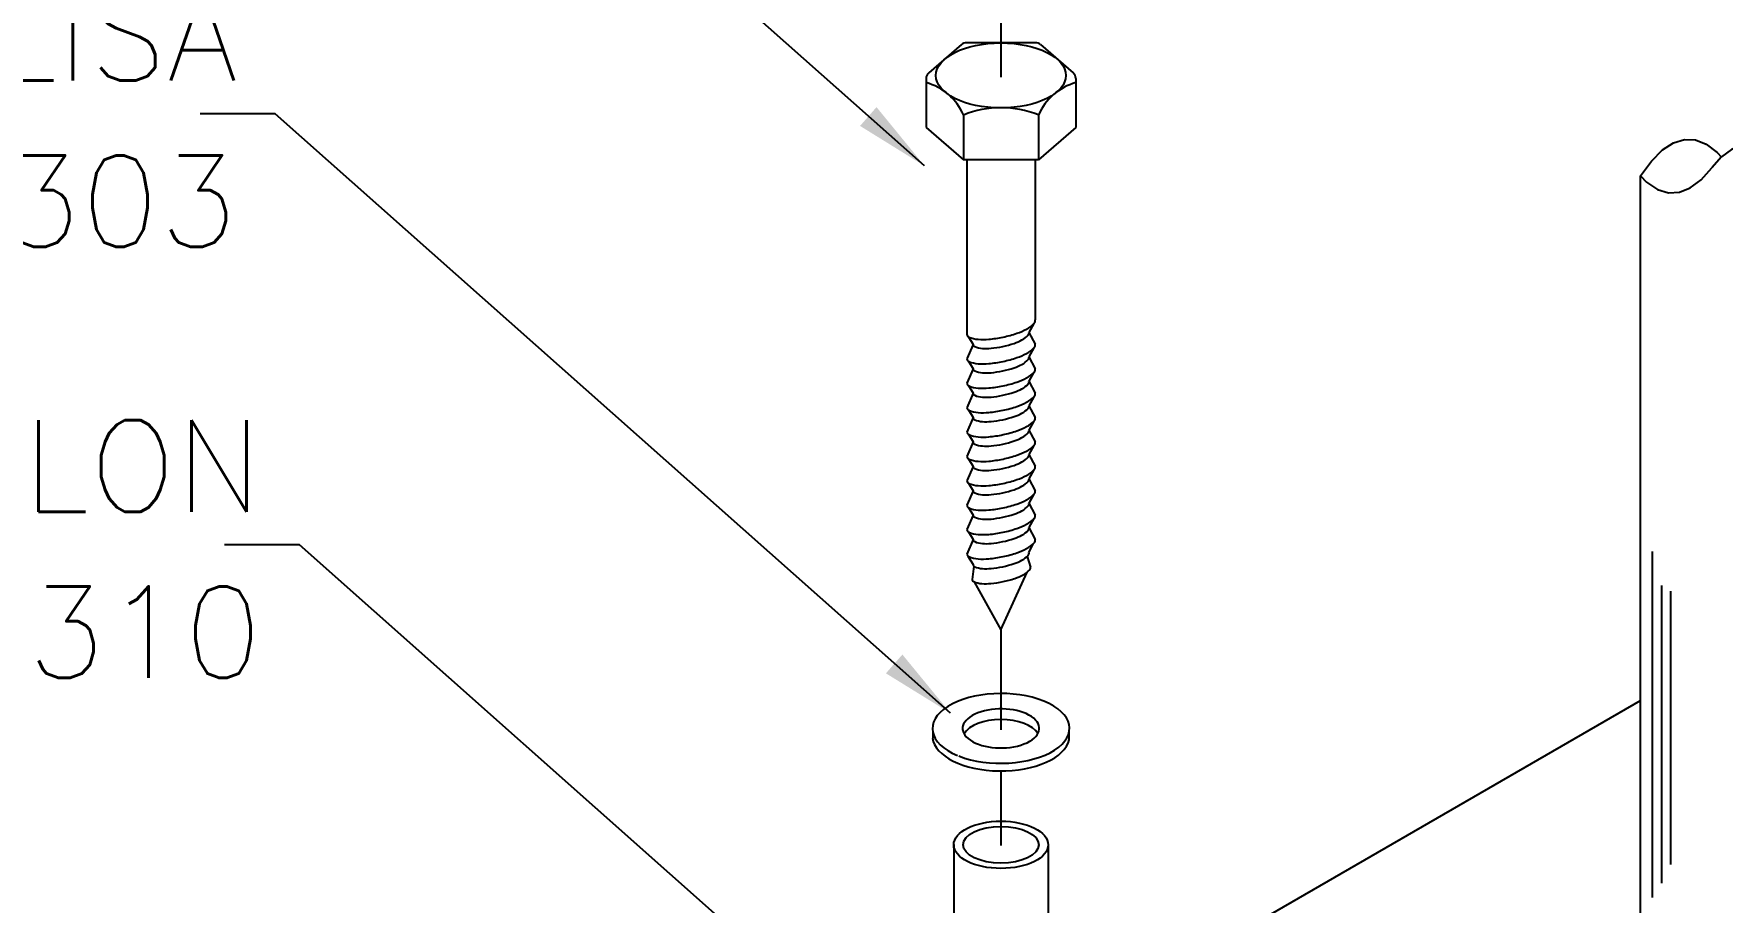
# Model space of a CAD drawing. Header units: millimetres. Extents: x 4236 to 4463, y 1839 to 1973.
# Drawn here: x 4341.643 to 4343.674, y 1858.165 to 1859.209 of the extents above; entities that cross this region are included whole.
import ezdxf
from ezdxf.enums import TextEntityAlignment as Align

# ---------------------------------------------------------------- set-up
doc = ezdxf.new("R2010")
doc.units = ezdxf.units.MM
doc.linetypes.add('DASHDOT', pattern=[1, 0.5, -0.25, 0, -0.25])
for name, color, linetype in [('C01', 1, 'Continuous'), ('C02', 42, 'Continuous'), ('C03', 7, 'Continuous'), ('DASHDOT', 1, 'DASHDOT')]:
    doc.layers.add(name, color=color, linetype=linetype)
doc.styles.add('80CL', font='romans.shx', dxfattribs={"height": 2})

msp = doc.modelspace()

# ---------------------------------------------------------------- linework, layer by layer
at = {"layer": 'C01'}
for p, q in [((4343.5894, 1858.5864), (4343.5894, 1858.1703)), ((4343.6006, 1858.5455), (4343.6006, 1858.1875)), ((4343.6116, 1858.5387), (4343.6116, 1858.2099))]:
    msp.add_line(p, q, dxfattribs=at)
for points in [[(4342.7653, 1858.8471, 0.24548), (4342.7679, 1858.844, 0.082009), (4342.7791, 1858.8413, 0.04047), (4342.7918, 1858.8414, 0.029714), (4342.8089, 1858.844, 0.029714), (4342.8256, 1858.8486, 0.04047), (4342.8373, 1858.8536, 0.082009), (4342.8465, 1858.8607, 0.24548), (4342.8475, 1858.8646, 0.24548)], [(4342.7728, 1858.8352, 0.24548), (4342.7749, 1858.8326, 0.082009), (4342.7841, 1858.8304, 0.04047), (4342.7945, 1858.8305, 0.029714), (4342.8085, 1858.8326, 0.029714), (4342.8222, 1858.8364, 0.04047), (4342.8317, 1858.8405, 0.082009), (4342.8392, 1858.8463, 0.24548), (4342.8401, 1858.8495, 0.24548)], [(4342.7653, 1858.8178, 0.24548), (4342.7679, 1858.8146, 0.082009), (4342.7791, 1858.812, 0.04047), (4342.7918, 1858.8121, 0.029714), (4342.8089, 1858.8147, 0.029714), (4342.8256, 1858.8193, 0.04047), (4342.8373, 1858.8243, 0.082009), (4342.8465, 1858.8313, 0.24548), (4342.8475, 1858.8353, 0.24548)], [(4342.7653, 1858.7885, 0.24548), (4342.7679, 1858.7853, 0.082009), (4342.7791, 1858.7826, 0.04047), (4342.7918, 1858.7828, 0.029714), (4342.8089, 1858.7853, 0.029714), (4342.8256, 1858.7899, 0.04047), (4342.8373, 1858.795, 0.082009), (4342.8465, 1858.802, 0.24548), (4342.8475, 1858.8059, 0.24548)], [(4342.7728, 1858.8058, 0.24548), (4342.7749, 1858.8033, 0.082009), (4342.7841, 1858.8011, 0.04047), (4342.7945, 1858.8012, 0.029714), (4342.8085, 1858.8033, 0.029714), (4342.8222, 1858.8071, 0.04047), (4342.8317, 1858.8112, 0.082009), (4342.8392, 1858.8169, 0.24548), (4342.8401, 1858.8202, 0.24548)], [(4342.7728, 1858.7765, 0.24548), (4342.7749, 1858.774, 0.082009), (4342.7841, 1858.7718, 0.04047), (4342.7945, 1858.7719, 0.029714), (4342.8085, 1858.774, 0.029714), (4342.8222, 1858.7777, 0.04047), (4342.8317, 1858.7819, 0.082009), (4342.8392, 1858.7876, 0.24548), (4342.8401, 1858.7908, 0.24548)], [(4342.7653, 1858.7591, 0.24548), (4342.7679, 1858.756, 0.082009), (4342.7791, 1858.7533, 0.04047), (4342.7918, 1858.7534, 0.029714), (4342.8089, 1858.756, 0.029714), (4342.8256, 1858.7606, 0.04047), (4342.8373, 1858.7657, 0.082009), (4342.8465, 1858.7727, 0.24548), (4342.8475, 1858.7766, 0.24548)], [(4342.7653, 1858.7298, 0.24548), (4342.7679, 1858.7267, 0.082009), (4342.7791, 1858.724, 0.04047), (4342.7918, 1858.7241, 0.029714), (4342.8089, 1858.7267, 0.029714), (4342.8256, 1858.7313, 0.04047), (4342.8373, 1858.7364, 0.082009), (4342.8465, 1858.7434, 0.24548), (4342.8475, 1858.7473, 0.24548)], [(4342.7728, 1858.7472, 0.24548), (4342.7749, 1858.7446, 0.082009), (4342.7841, 1858.7424, 0.04047), (4342.7945, 1858.7425, 0.029714), (4342.8085, 1858.7447, 0.029714), (4342.8222, 1858.7484, 0.04047), (4342.8317, 1858.7526, 0.082009), (4342.8392, 1858.7583, 0.24548), (4342.8401, 1858.7615, 0.24548)], [(4342.7728, 1858.7179, 0.24548), (4342.7749, 1858.7153, 0.082009), (4342.7841, 1858.7131, 0.04047), (4342.7945, 1858.7132, 0.029714), (4342.8085, 1858.7153, 0.029714), (4342.8222, 1858.7191, 0.04047), (4342.8317, 1858.7232, 0.082009), (4342.8392, 1858.729, 0.24548), (4342.8401, 1858.7322, 0.24548)], [(4342.7653, 1858.7005, 0.24548), (4342.7679, 1858.6974, 0.082009), (4342.7791, 1858.6947, 0.04047), (4342.7918, 1858.6948, 0.029714), (4342.8089, 1858.6974, 0.029714), (4342.8256, 1858.702, 0.04047), (4342.8373, 1858.707, 0.082009), (4342.8465, 1858.7141, 0.24548), (4342.8475, 1858.718, 0.24548)], [(4342.7728, 1858.6886, 0.24548), (4342.7749, 1858.686, 0.082009), (4342.7841, 1858.6838, 0.04047), (4342.7945, 1858.6839, 0.029714), (4342.8085, 1858.686, 0.029714), (4342.8222, 1858.6898, 0.04047), (4342.8317, 1858.6939, 0.082009), (4342.8392, 1858.6997, 0.24548), (4342.8401, 1858.7029, 0.24548)], [(4342.7653, 1858.6712, 0.24548), (4342.7679, 1858.6681, 0.082009), (4342.7791, 1858.6654, 0.04047), (4342.7918, 1858.6655, 0.029714), (4342.8089, 1858.6681, 0.029714), (4342.8256, 1858.6727, 0.04047), (4342.8373, 1858.6777, 0.082009), (4342.8465, 1858.6847, 0.24548), (4342.8475, 1858.6887, 0.24548)], [(4342.7728, 1858.6593, 0.24548), (4342.7749, 1858.6567, 0.082009), (4342.7841, 1858.6545, 0.04047), (4342.7945, 1858.6546, 0.029714), (4342.8085, 1858.6567, 0.029714), (4342.8222, 1858.6605, 0.04047), (4342.8317, 1858.6646, 0.082009), (4342.8392, 1858.6704, 0.24548), (4342.8401, 1858.6736, 0.24548)], [(4342.7653, 1858.6419, 0.24548), (4342.7679, 1858.6387, 0.082009), (4342.7791, 1858.636, 0.04047), (4342.7918, 1858.6362, 0.029714), (4342.8089, 1858.6388, 0.029714), (4342.8256, 1858.6433, 0.04047), (4342.8373, 1858.6484, 0.082009), (4342.8465, 1858.6554, 0.24548), (4342.8475, 1858.6593, 0.24548)], [(4342.7728, 1858.6299, 0.24548), (4342.7749, 1858.6274, 0.082009), (4342.7841, 1858.6252, 0.04047), (4342.7945, 1858.6253, 0.029714), (4342.8085, 1858.6274, 0.029714), (4342.8222, 1858.6311, 0.04047), (4342.8317, 1858.6353, 0.082009), (4342.8392, 1858.641, 0.24548), (4342.8401, 1858.6442, 0.24548)], [(4342.7653, 1858.6126, 0.24548), (4342.7679, 1858.6094, 0.082009), (4342.7791, 1858.6067, 0.04047), (4342.7918, 1858.6068, 0.029714), (4342.8089, 1858.6094, 0.029714), (4342.8256, 1858.614, 0.04047), (4342.8373, 1858.6191, 0.082009), (4342.8465, 1858.6261, 0.24548), (4342.8475, 1858.63, 0.24548)], [(4342.7653, 1858.5832, 0.24548), (4342.7679, 1858.5801, 0.082009), (4342.7791, 1858.5774, 0.04047), (4342.7918, 1858.5775, 0.029714), (4342.8089, 1858.5801, 0.029714), (4342.8256, 1858.5847, 0.04047), (4342.8373, 1858.5898, 0.082009), (4342.8465, 1858.5968, 0.24548), (4342.8475, 1858.6007, 0.24548)], [(4342.7728, 1858.6006, 0.24548), (4342.7749, 1858.5981, 0.082009), (4342.7841, 1858.5958, 0.04047), (4342.7945, 1858.5959, 0.029714), (4342.8085, 1858.5981, 0.029714), (4342.8222, 1858.6018, 0.04047), (4342.8317, 1858.606, 0.082009), (4342.8392, 1858.6117, 0.24548), (4342.8401, 1858.6149, 0.24548)], [(4342.7728, 1858.5705, 0.24548), (4342.7749, 1858.568, 0.082009), (4342.7841, 1858.5657, 0.04047), (4342.7945, 1858.5658, 0.029714), (4342.8085, 1858.568, 0.029714), (4342.8222, 1858.5717, 0.04047), (4342.8317, 1858.5759, 0.082009), (4342.8392, 1858.5816, 0.24548), (4342.8401, 1858.5848, 0.24548)], [(4342.7716, 1858.5527, 0.24548), (4342.7738, 1858.55, 0.082009), (4342.7834, 1858.5477, 0.04047), (4342.7943, 1858.5478, 0.029714), (4342.8089, 1858.55, 0.029714), (4342.8232, 1858.5539, 0.04047), (4342.8332, 1858.5583, 0.082009), (4342.841, 1858.5643, 0.24548), (4342.842, 1858.5676, 0.24548)]]:
    msp.add_lwpolyline(points, format="xyb", dxfattribs=at)
at = {"layer": 'C02'}
for p, q in [((4342.7146, 1859.0497), (4341.9025, 1859.7703)), ((4342.7589, 1859.1956), (4342.7195, 1859.1616)), ((4342.8481, 1859.1978), (4342.7648, 1859.1978)), ((4342.854, 1859.1956), (4342.8933, 1859.1616)), ((4342.7164, 1859.1548), (4342.7164, 1859.0961)), ((4342.8964, 1859.1548), (4342.8964, 1859.0961)), ((4341.9337, 1859.1124), (4341.8436, 1859.1124)), ((4342.7458, 1858.3918), (4341.9337, 1859.1124)), ((4342.7614, 1859.111), (4342.7614, 1859.0571)), ((4342.8514, 1859.111), (4342.8514, 1859.0571)), ((4342.7164, 1859.0961), (4342.7614, 1859.0571)), ((4342.8964, 1859.0961), (4342.8514, 1859.0571)), ((4342.8514, 1859.0571), (4342.7614, 1859.0571)), ((4342.7653, 1859.0571), (4342.7653, 1858.8471)), ((4342.8475, 1859.0571), (4342.8475, 1858.8646)), ((4343.5752, 1857.2928), (4343.5752, 1859.0377)), ((4342.7672, 1858.8444), (4342.7728, 1858.8352)), ((4342.8461, 1858.8603), (4342.8401, 1858.8495)), ((4342.8401, 1858.8495), (4342.8475, 1858.8353)), ((4342.7728, 1858.8352), (4342.7653, 1858.8178)), ((4342.8461, 1858.831), (4342.8401, 1858.8202)), ((4342.7728, 1858.8058), (4342.7653, 1858.7885)), ((4342.7672, 1858.8151), (4342.7728, 1858.8058)), ((4342.8401, 1858.8202), (4342.8475, 1858.8059)), ((4342.7672, 1858.7857), (4342.7728, 1858.7765)), ((4342.8461, 1858.8017), (4342.8401, 1858.7908)), ((4342.8401, 1858.7908), (4342.8475, 1858.7766)), ((4342.7728, 1858.7765), (4342.7653, 1858.7591)), ((4342.8461, 1858.7723), (4342.8401, 1858.7615)), ((4342.7728, 1858.7472), (4342.7653, 1858.7298)), ((4342.7672, 1858.7564), (4342.7728, 1858.7472)), ((4342.8401, 1858.7615), (4342.8475, 1858.7473)), ((4342.8461, 1858.743), (4342.8401, 1858.7322)), ((4342.7672, 1858.7271), (4342.7728, 1858.7179)), ((4342.8401, 1858.7322), (4342.8475, 1858.718)), ((4342.7728, 1858.7179), (4342.7653, 1858.7005)), ((4342.8461, 1858.7137), (4342.8401, 1858.7029)), ((4342.8401, 1858.7029), (4342.8475, 1858.6887)), ((4342.7728, 1858.6886), (4342.7653, 1858.6712)), ((4342.7672, 1858.6978), (4342.7728, 1858.6886)), ((4342.8461, 1858.6844), (4342.8401, 1858.6736)), ((4342.7672, 1858.6685), (4342.7728, 1858.6593)), ((4342.8401, 1858.6736), (4342.8475, 1858.6593)), ((4342.7728, 1858.6593), (4342.7653, 1858.6419)), ((4342.8461, 1858.6551), (4342.8401, 1858.6442)), ((4342.8401, 1858.6442), (4342.8475, 1858.63)), ((4342.7728, 1858.6299), (4342.7653, 1858.6126)), ((4342.7672, 1858.6391), (4342.7728, 1858.6299)), ((4342.8461, 1858.6258), (4342.8401, 1858.6149)), ((4342.7728, 1858.6006), (4342.7653, 1858.5832)), ((4342.7672, 1858.6098), (4342.7728, 1858.6006)), ((4342.8401, 1858.6149), (4342.8475, 1858.6007)), ((4341.963, 1858.5941), (4341.8729, 1858.5941)), ((4342.7752, 1857.8735), (4341.963, 1858.5941)), ((4342.7667, 1858.5808), (4342.7728, 1858.5705)), ((4342.8381, 1858.5804), (4342.842, 1858.5676)), ((4342.8401, 1858.5848), (4342.8451, 1858.5954)), ((4342.7739, 1858.5686), (4342.7716, 1858.5527)), ((4342.8064, 1858.492), (4342.8379, 1858.5613)), ((4342.7741, 1858.5499), (4342.8064, 1858.492)), ((4340.7343, 1856.7669), (4343.5752, 1858.4071)), ((4342.7243, 1858.3703), (4342.7243, 1858.3618)), ((4342.8883, 1858.36), (4342.8883, 1858.3688)), ((4342.7496, 1858.2339), (4342.7496, 1858.1353)), ((4342.8633, 1858.2339), (4342.8633, 1858.1353))]:
    msp.add_line(p, q, dxfattribs=at)
for points in [[(4343.5752, 1859.0377), (4343.5886, 1859.0556), (4343.6019, 1859.0689), (4343.6151, 1859.0776), (4343.6283, 1859.0816), (4343.6414, 1859.0811), (4343.6544, 1859.0759), (4343.6674, 1859.066), (4343.6726, 1859.0602)], [(4343.7568, 1859.0337), (4343.7445, 1859.0502), (4343.7324, 1859.0624), (4343.7203, 1859.0705), (4343.7083, 1859.0743), (4343.6964, 1859.0739), (4343.6846, 1859.0693), (4343.6728, 1859.0605), (4343.6612, 1859.0476)], [(4343.5752, 1859.0377), (4343.5827, 1859.0302), (4343.596, 1859.0215), (4343.6092, 1859.0175), (4343.6223, 1859.018), (4343.6353, 1859.0233), (4343.6483, 1859.0331), (4343.6612, 1859.0476)]]:
    msp.add_lwpolyline(points, dxfattribs=at)
for centre, radius, start, end in [((4342.7648, 1859.1888), 0.009, 90, 130.8846), ((4342.8481, 1859.1888), 0.009, 49.1165, 90), ((4342.7254, 1859.1548), 0.009, 130.8846, 180), ((4342.6979, 1859.0829), 0.0695, 23.8108, 74.501), ((4342.9152, 1859.0827), 0.0697, 105.5818, 156.1065), ((4342.8874, 1859.1548), 0.009, 0, 49.1165), ((4342.8064, 1858.9996), 0.1201, 67.9969, 112.0248)]:
    msp.add_arc(centre, radius, start, end, dxfattribs=at)
for centre, major_axis, ratio in [((4342.8064, 1859.1585), (0.0782, 0), 0.500279), ((4342.8064, 1858.2337), (-0.0568, 0), 0.500279), ((4342.8064, 1858.2337), (-0.0454, 0), 0.484856)]:
    msp.add_ellipse(centre, major_axis=major_axis, ratio=ratio, dxfattribs=at)
for centre, major_axis, start_param, end_param in [((4342.8064, 1858.3736), (-0.0824, -0.0002), 0.904807, 7.164554), ((4342.8064, 1858.3736), (-0.0461, -0.0001), 3.789206, 10.067292), ((4342.8065, 1858.3608), (-0.0461, -0.0001), 3.423203, 6.003467), ((4342.8065, 1858.3644), (-0.0824, -0.0002), 0.051581, 3.031609)]:
    msp.add_ellipse(centre, major_axis=major_axis, ratio=0.509483, start_param=start_param, end_param=end_param, dxfattribs=at)
for points in [[(4342.637, 1859.0978), (4342.6568, 1859.1204), (4342.7146, 1859.0497)], [(4342.6681, 1858.4398), (4342.6879, 1858.4624), (4342.7458, 1858.3918)]]:
    msp.add_solid(points, dxfattribs=at)
at = {"layer": 'DASHDOT'}
for p, q in [((4342.8064, 1859.3758), (4342.8064, 1859.1566)), ((4342.8064, 1858.492), (4342.8064, 1858.3717)), ((4342.8064, 1858.3227), (4342.8064, 1858.2327))]:
    msp.add_line(p, q, dxfattribs=at)

# ---------------------------------------------------------------- texts
at = {"layer": 'C03', "style": '80CL'}
for s, p in [('ARRUELA INOX LISA', (4341.8886, 1859.2624)), ('%%c1/4" REF.: TEL-5303', (4341.8886, 1859.0624)), ('BUCHA DE NYLON', (4341.918, 1858.7441)), ('Nº10 REF.: TEL-5310', (4341.9182, 1858.5443))]:
    msp.add_text(s, height=0.11, dxfattribs=at).set_placement(p, align=Align.TOP_RIGHT)

doc.saveas('drawing.dxf')
